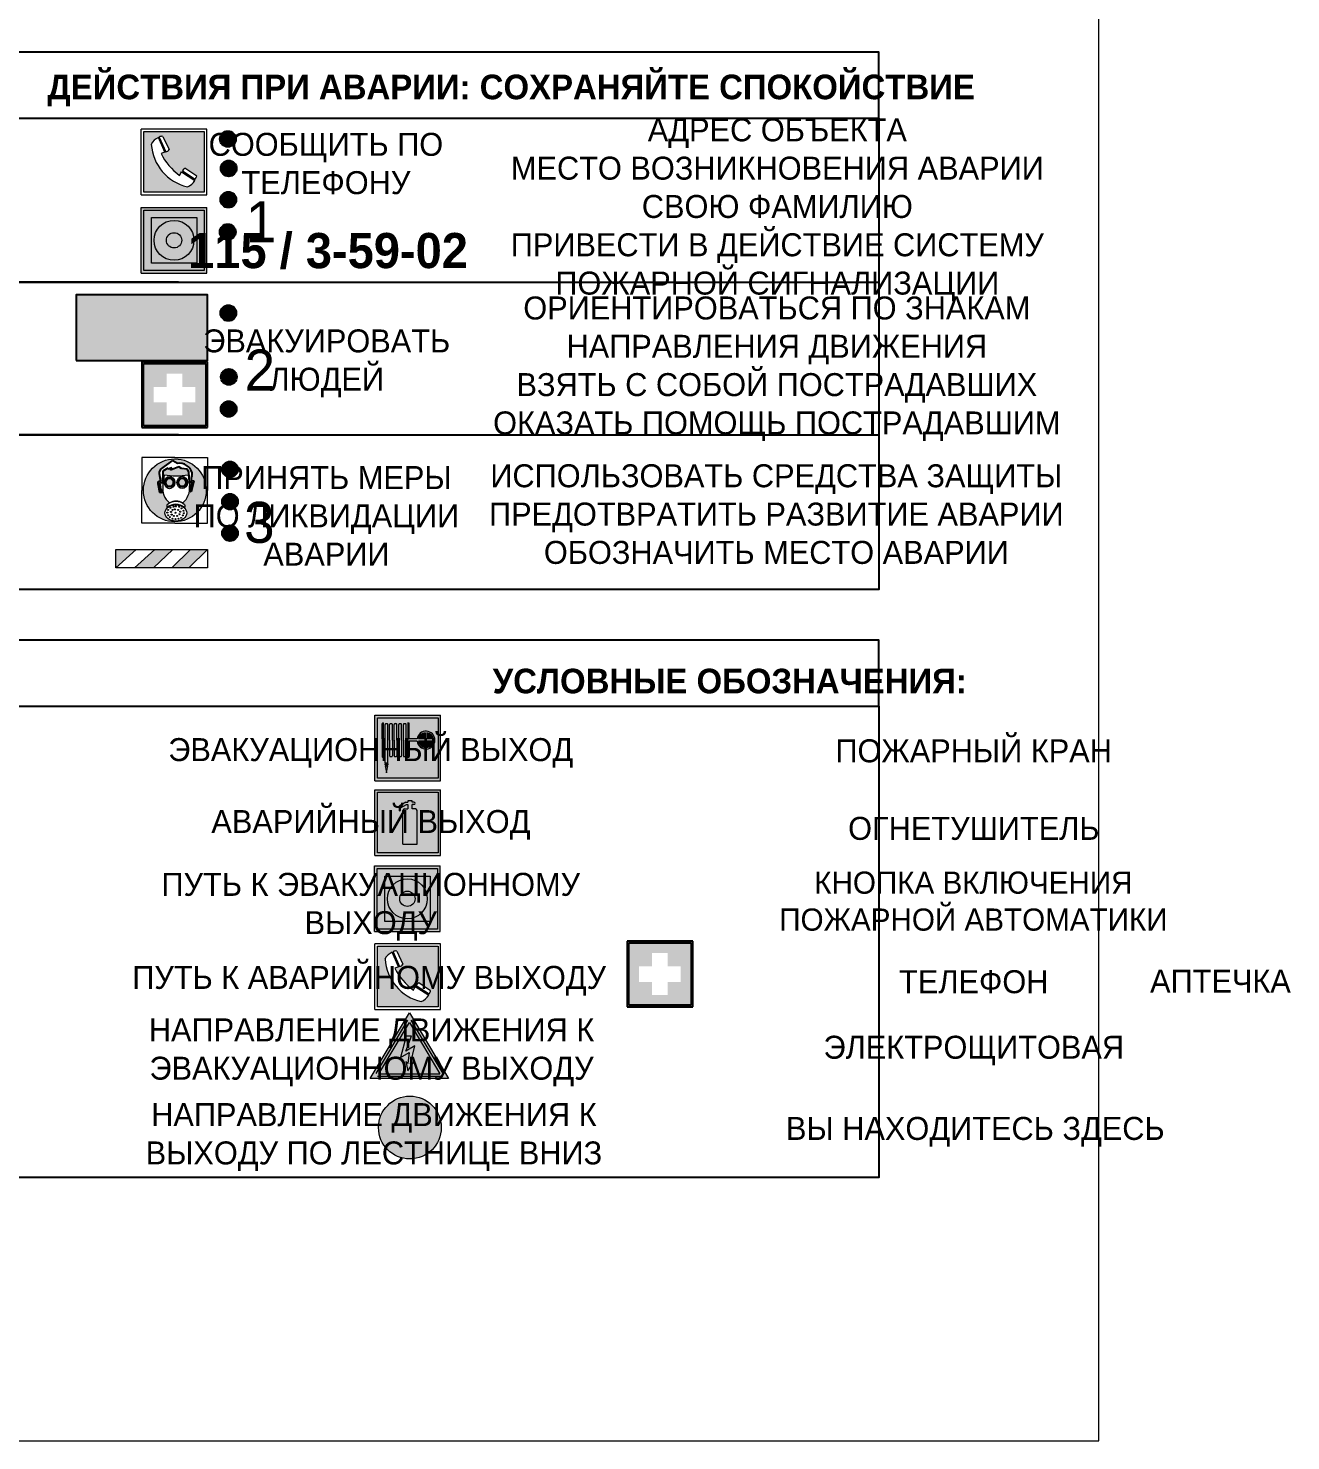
# Model space of a CAD drawing. Header units: millimetres. Extents: x 13114 to 67229, y 22859 to 38520.
# Drawn here: x 23032.9 to 23186.7, y 34764.7 to 34936.7 of the extents above; entities that cross this region are included whole.
import ezdxf

# ---------------------------------------------------------------- set-up
doc = ezdxf.new("R2010")
doc.units = ezdxf.units.MM
doc.styles.add('обычный', font='arial.ttf')

# ---------------------------------------------------------------- blocks, each defined once
blk = doc.blocks.new('A$C38D26F80')
h = blk.add_hatch(color=5)
h.dxf.hatch_style = 1
h.paths.add_polyline_path([(-8.77, -4.48, 1), (-0.19, -4.48, 1)])
h.paths.add_polyline_path([(-6.75, -3.58), (-6.75, -3.31), (-6.62, -3.22), (-6.5, -3.22), (-6.42, -3.3), (-6.39, -3.28), (-6.59, -2.23), (-6.59, -2.01), (-6.38, -1.58), (-4.76, -0.4), (-4.13, -0.79, -0.362848), (-2.1, -2.1, -0.201049), (-2.17, -2.48, 0.085434), (-2.26, -3.13), (-1.9, -3.16), (-2.25, -4.7), (-2.4, -4.59), (-2.43, -4.34), (-2.36, -4.34), (-2.14, -3.34), (-2.47, -3.42), (-2.58, -1.95), (-2.77, -1.58), (-3.58, -1.52), (-3.92, -1.26), (-5.05, -1.73), (-4.87, -1.39), (-5.41, -1.6), (-5.41, -1.46), (-6.13, -1.87), (-6.18, -3.5), (-6.56, -3.47), (-6.37, -4.59), (-6.16, -4.43), (-6.16, -4.66), (-6.36, -4.79), (-6.37, -4.8), (-6.51, -4.76)], flags=16)
h.paths.add_polyline_path([(-6.51, -4.76), (-6.36, -4.79), (-6.37, -4.8)], flags=0)
h.paths.add_polyline_path([(-5.92, -2.34, 0.089508), (-2.67, -2.35), (-2.48, -3.88, -0.268602), (-3.4, -6.18, 0.262449), (-5.2, -6.18, -0.268602), (-6.11, -3.88)], flags=16)
edge = h.paths.add_edge_path(flags=16)
edge.add_ellipse((-5.19, -3.41), major_axis=(0, 0.842), ratio=0.848992, start_angle=0, end_angle=360)
edge = h.paths.add_edge_path(flags=0)
edge.add_ellipse((-5.19, -3.39), major_axis=(0, 0.665), ratio=0.853798, start_angle=0, end_angle=360)
edge = h.paths.add_edge_path(flags=0)
edge.add_ellipse((-5.19, -3.4), major_axis=(0, 0.528), ratio=0.864094, start_angle=0, end_angle=360)
edge = h.paths.add_edge_path(flags=16)
edge.add_ellipse((-3.47, -3.4), major_axis=(0, 0.842), ratio=0.848992, start_angle=0, end_angle=360)
h.paths.add_polyline_path([(-3.13, -6.45), (-3.13, -6.84, 0.383174), (-5.57, -6.85), (-5.57, -6.49, -0.369952)], flags=16)
edge = h.paths.add_edge_path(flags=0)
edge.add_ellipse((-3.47, -3.39), major_axis=(0, 0.665), ratio=0.853798, start_angle=0, end_angle=360)
edge = h.paths.add_edge_path(flags=0)
edge.add_ellipse((-3.47, -3.4), major_axis=(0, 0.528), ratio=0.864094, start_angle=0, end_angle=360)
edge = h.paths.add_edge_path(flags=16)
edge.add_ellipse((-4.34, -7.57), major_axis=(-1.48, 0), ratio=0.744955, start_angle=0, end_angle=360)
h.paths.add_polyline_path([(-5.01, -6.85, -1), (-5.15, -6.85, -1)], flags=0)
h.paths.add_polyline_path([(-5.33, -7.14, -1), (-5.47, -7.14, -1)], flags=0)
h.paths.add_polyline_path([(-4.61, -6.71, -1), (-4.74, -6.71, -1)], flags=16)
h.paths.add_polyline_path([(-5.43, -7.51, -1), (-5.57, -7.51, -1)], flags=0)
h.paths.add_polyline_path([(-4.26, -6.67, -1), (-4.4, -6.67, -1)], flags=16)
h.paths.add_polyline_path([(-4.74, -7.14, -1), (-4.88, -7.14, -1)], flags=0)
h.paths.add_polyline_path([(-4.93, -7.43, -1), (-5.07, -7.43, -1)], flags=0)
h.paths.add_polyline_path([(-4.41, -7.07, -1), (-4.54, -7.07, -1)], flags=0)
h.paths.add_polyline_path([(-5.33, -7.87, -1), (-5.46, -7.87, -1)], flags=0)
h.paths.add_polyline_path([(-3.8, -6.71, -1), (-3.94, -6.71, -1)], flags=16)
h.paths.add_polyline_path([(-4.85, -7.78, -1), (-4.98, -7.78, -1)], flags=0)
h.paths.add_polyline_path([(-3.96, -7.14, -1), (-4.1, -7.14, -1)], flags=0)
h.paths.add_polyline_path([(-4.33, -7.53, -1), (-4.47, -7.53, -1)], flags=0)
h.paths.add_polyline_path([(-5.09, -8.12, -1), (-5.23, -8.12, -1)], flags=0)
h.paths.add_polyline_path([(-3.5, -6.94, -1), (-3.64, -6.94, -1)], flags=0)
h.paths.add_polyline_path([(-4.54, -7.97, -1), (-4.68, -7.97, -1)], flags=0)
h.paths.add_polyline_path([(-3.66, -7.39, -1), (-3.8, -7.39, -1)], flags=0)
h.paths.add_polyline_path([(-4.73, -8.35, -1), (-4.86, -8.35, -1)], flags=0)
h.paths.add_polyline_path([(-4.09, -7.96, -1), (-4.23, -7.96, -1)], flags=0)
h.paths.add_polyline_path([(-3.77, -7.74, -1), (-3.91, -7.74, -1)], flags=0)
h.paths.add_polyline_path([(-3.22, -7.27, -1), (-3.35, -7.27, -1)], flags=0)
h.paths.add_polyline_path([(-4.34, -8.4, -1), (-4.47, -8.4, -1)], flags=0)
h.paths.add_polyline_path([(-3.16, -7.61, -1), (-3.3, -7.61, -1)], flags=0)
h.paths.add_polyline_path([(-3.9, -8.35, -1), (-4.04, -8.35, -1)], flags=0)
h.paths.add_polyline_path([(-3.32, -7.91, -1), (-3.46, -7.91, -1)], flags=0)
h.paths.add_polyline_path([(-3.55, -8.23, -1), (-3.69, -8.23, -1)], flags=0)
at = {"color": 5, "lineweight": 5}
for p, q in [((-4.48, 0), (-8.96, 0)), ((-8.96, 0), (-8.96, -4.48)), ((-4.48, 0), (0, 0)), ((0, 0), (0, -4.48)), ((-6.59, -2.01), (-6.38, -1.58)), ((-6.38, -1.58), (-4.76, -0.4)), ((-6.13, -1.87), (-6.18, -3.5)), ((-5.41, -1.46), (-6.13, -1.87)), ((-4.87, -1.39), (-5.41, -1.6)), ((-5.41, -1.6), (-5.41, -1.46)), ((-3.92, -1.26), (-5.05, -1.73)), ((-5.05, -1.73), (-4.87, -1.39)), ((-4.76, -0.4), (-4.13, -0.79)), ((-3.58, -1.52), (-3.92, -1.26)), ((-2.77, -1.58), (-3.58, -1.52)), ((-2.58, -1.95), (-2.77, -1.58)), ((-6.75, -3.31), (-6.62, -3.22)), ((-6.75, -3.58), (-6.75, -3.31)), ((-6.51, -4.76), (-6.75, -3.58)), ((-6.62, -3.22), (-6.5, -3.22)), ((-6.59, -2.23), (-6.59, -2.01)), ((-6.39, -3.28), (-6.59, -2.23)), ((-6.18, -3.5), (-6.56, -3.47)), ((-6.56, -3.47), (-6.37, -4.59)), ((-6.5, -3.22), (-6.42, -3.3)), ((-6.42, -3.3), (-6.39, -3.28)), ((-5.92, -2.34), (-6.11, -3.88)), ((-2.67, -2.34), (-2.48, -3.88)), ((-2.47, -3.42), (-2.58, -1.95)), ((-2.14, -3.34), (-2.47, -3.42)), ((-2.36, -4.34), (-2.14, -3.34)), ((-1.9, -3.16), (-2.26, -3.13)), ((-2.25, -4.7), (-1.9, -3.16)), ((-8.96, -8.96), (-8.96, -4.48)), ((-6.37, -4.8), (-6.51, -4.76)), ((-6.37, -4.59), (-6.16, -4.43)), ((-6.16, -4.66), (-6.37, -4.8)), ((-6.16, -4.43), (-6.16, -4.66)), ((-2.43, -4.34), (-2.4, -4.59)), ((-2.43, -4.34), (-2.36, -4.34)), ((-2.4, -4.59), (-2.25, -4.7)), ((0, -8.96), (0, -4.48)), ((-5.57, -6.49), (-5.57, -6.85)), ((-3.13, -6.45), (-3.13, -6.84)), ((-4.48, -8.96), (-8.96, -8.96)), ((-4.48, -8.96), (0, -8.96))]:
    blk.add_line(p, q, dxfattribs=at)
at = {"color": 5}
for p, q in [((-6.59, -2.01), (-6.38, -1.58)), ((-6.38, -1.58), (-4.76, -0.4)), ((-6.13, -1.87), (-6.18, -3.5)), ((-5.41, -1.46), (-6.13, -1.87)), ((-4.87, -1.39), (-5.41, -1.6)), ((-5.41, -1.6), (-5.41, -1.46)), ((-3.92, -1.26), (-5.05, -1.73)), ((-5.05, -1.73), (-4.87, -1.39)), ((-4.76, -0.4), (-4.13, -0.79)), ((-3.58, -1.52), (-3.92, -1.26)), ((-2.77, -1.58), (-3.58, -1.52)), ((-2.58, -1.95), (-2.77, -1.58)), ((-6.75, -3.31), (-6.62, -3.22)), ((-6.75, -3.58), (-6.75, -3.31)), ((-6.51, -4.76), (-6.75, -3.58)), ((-6.62, -3.22), (-6.5, -3.22)), ((-6.59, -2.23), (-6.59, -2.01)), ((-6.39, -3.28), (-6.59, -2.23)), ((-6.18, -3.5), (-6.56, -3.47)), ((-6.56, -3.47), (-6.37, -4.59)), ((-6.5, -3.22), (-6.42, -3.3)), ((-6.42, -3.3), (-6.39, -3.28)), ((-2.47, -3.42), (-2.58, -1.95)), ((-2.14, -3.34), (-2.47, -3.42)), ((-2.36, -4.34), (-2.14, -3.34)), ((-2.26, -3.13), (-1.9, -3.16)), ((-1.9, -3.16), (-2.25, -4.7)), ((-6.37, -4.8), (-6.51, -4.76)), ((-6.36, -4.79), (-6.51, -4.76)), ((-6.37, -4.59), (-6.16, -4.43)), ((-6.16, -4.66), (-6.37, -4.8)), ((-6.16, -4.66), (-6.36, -4.79)), ((-6.16, -4.43), (-6.16, -4.66)), ((-2.4, -4.59), (-2.43, -4.34)), ((-2.43, -4.34), (-2.36, -4.34)), ((-2.25, -4.7), (-2.4, -4.59))]:
    blk.add_line(p, q, dxfattribs=at)
at = {"color": 5, "lineweight": 5}
for centre, radius in [((-4.48, -4.48), 4.29), ((-5.5, -7.51), 0.0678), ((-5.4, -7.14), 0.0678), ((-5.08, -6.85), 0.0678), ((-5, -7.43), 0.0678), ((-4.81, -7.14), 0.0678), ((-4.67, -6.71), 0.0678), ((-4.47, -7.07), 0.0678), ((-4.4, -7.53), 0.0678), ((-4.33, -6.67), 0.0678), ((-4.03, -7.14), 0.0678), ((-3.87, -6.71), 0.0678), ((-3.84, -7.74), 0.0678), ((-3.73, -7.39), 0.0678), ((-3.57, -6.94), 0.0678), ((-3.28, -7.27), 0.0678), ((-3.23, -7.61), 0.0678), ((-5.4, -7.87), 0.0678), ((-5.16, -8.12), 0.0678), ((-4.91, -7.78), 0.0678), ((-4.79, -8.35), 0.0678), ((-4.61, -7.97), 0.0678), ((-4.4, -8.4), 0.0678), ((-4.16, -7.96), 0.0678), ((-3.97, -8.35), 0.0678), ((-3.62, -8.23), 0.0678), ((-3.39, -7.91), 0.0678)]:
    blk.add_circle(centre, radius, dxfattribs=at)
at = {"color": 5}
for centre, radius, start, end in [((-3.89, -2.66), 1.88, 17.387, 97.1599), ((-0.35, -3.07), 1.91, 162.2553, 181.7878), ((-2.6, -2.2), 0.511, 326.3906, 11.8614)]:
    blk.add_arc(centre, radius, start, end, dxfattribs=at)
at = {"color": 5, "lineweight": 5}
for centre, radius, start, end in [((-4.28, 6.66), 9.15, 259.6987, 280.1569), ((-0.47, -3.05), 1.79, 161.5846, 182.4584), ((-2.6, -2.2), 0.513, 326.4781, 11.7739), ((-3.66, -4.24), 2.47, 171.573, 231.7124), ((-4.93, -4.24), 2.47, 308.2876, 8.427), ((-4.33, -7.88), 1.87, 50.358, 131.5662), ((-4.34, -8.2), 1.82, 48.4943, 132.3565), ((-4.3, -7.78), 1.83, 60.5889, 119.4111)]:
    blk.add_arc(centre, radius, start, end, dxfattribs=at)
for centre, major_axis, ratio in [((-5.19, -3.41), (0, 0.842), 0.848992), ((-5.19, -3.39), (0, 0.665), 0.853798), ((-5.19, -3.4), (0, 0.528), 0.864094), ((-3.47, -3.4), (0, 0.842), 0.848992), ((-3.47, -3.39), (0, 0.665), 0.853798), ((-3.47, -3.4), (0, 0.528), 0.864094), ((-4.34, -7.57), (-1.48, 0), 0.744955)]:
    blk.add_ellipse(centre, major_axis=major_axis, ratio=ratio, dxfattribs=at)
blk = doc.blocks.new('A$C47DD6509')
at = {"lineweight": 5}
for points in [[(-8.69, 0), (-11.19, 0), (-11.19, -2.22)], [(-4.22, 0), (-6.45, 0), (-8.91, -2.22), (-6.61, -2.22)], [(0, 0), (-2.09, 0), (-4.36, -2.22), (-2.29, -2.22)]]:
    blk.add_hatch(color=242, dxfattribs=at).paths.add_polyline_path(points)
at = {"color": 242, "lineweight": 5}
for p, q in [((-11.19, -2.22), (-8.69, 0)), ((-11.19, -2.22), (-11.19, 0)), ((-11.19, 0), (-8.69, 0)), ((-11.19, 0), (0, 0)), ((-8.91, -2.22), (-6.45, 0)), ((-6.61, -2.22), (-4.22, 0)), ((-4.36, -2.22), (-2.09, 0)), ((-2.29, -2.22), (0, 0)), ((0, 0), (0, -2.22)), ((0, -2.22), (-11.19, -2.22))]:
    blk.add_line(p, q, dxfattribs=at)
blk = doc.blocks.new('A$C32E8229D')
at = {"true_color": 0xffffff}
blk.add_hatch(color=7, dxfattribs=at).paths.add_polyline_path([(0, 0), (0, -8), (16, -8), (16, 0)])
h = blk.add_hatch(color=126)
h.paths.add_polyline_path([(0.2, -0.2), (15.8, -0.2), (15.8, -7.8), (0.2, -7.8)])
h.paths.add_polyline_path([(13.49, -2.05), (12.08, -2.05), (11.37, -2.63, 0.162397), (11.29, -2.84), (11.29, -3.63), (10.35, -3.63), (10.35, -4.05), (11.68, -4.05), (11.68, -3.48), (12.26, -4.28), (11.29, -5.1), (11.29, -6.78), (11.85, -6.78), (11.85, -5.44), (12.8, -4.64), (12.8, -5.94), (14.46, -5.94), (14.46, -5.39), (13.45, -5.39), (13.45, -3.97), (12.46, -2.59), (13.15, -2.59), (13.69, -3.34), (14.18, -3)], flags=16)
h.paths.add_polyline_path([(10.74, -1.82, 1), (11.8, -1.82, 1)], flags=16)
h.paths.add_polyline_path([(9.39, -3.59), (5.99, -3.59), (6.56, -3.03), (5.91, -3.03), (5.1, -3.83), (5.91, -4.64), (6.56, -4.64), (5.99, -4.09), (9.39, -4.09)], flags=16)
h.paths.add_polyline_path([(4.29, -1.08), (1.72, -1.08), (1.72, -6.6), (4.29, -6.6)], flags=16)
at = {"color": 126}
blk.add_lwpolyline([(16, -8), (0, -8), (0, 0), (16, 0)], close=True, dxfattribs=at)
blk = doc.blocks.new('A$C18900ED3')
h = blk.add_hatch(color=126)
h.paths.add_polyline_path([(-0.18, -0.18), (-7.02, -0.18), (-7.02, -7.02), (-0.18, -7.02)])
h.paths.add_polyline_path([(-5.89, -4.46), (-5.89, -2.77), (-4.46, -2.77), (-4.46, -1.31), (-2.77, -1.31), (-2.77, -2.77), (-1.33, -2.77), (-1.33, -4.46), (-2.77, -4.46), (-2.77, -5.89), (-4.46, -5.89), (-4.46, -4.46)], flags=16)
at = {"color": 126}
for p, q in [((-7.2, 0), (-7.2, -7.2)), ((0, 0), (-7.2, 0)), ((0, -7.2), (0, 0)), ((-7.02, -7.02), (-7.02, -0.18)), ((-7.02, -0.18), (-0.18, -0.18)), ((-0.18, -0.18), (-0.18, -7.02)), ((-7.2, -7.2), (0, -7.2)), ((-0.18, -7.02), (-7.02, -7.02))]:
    blk.add_line(p, q, dxfattribs=at)
blk = doc.blocks.new('A$C456E1F9C')
at = {"lineweight": 5}
h = blk.add_hatch(color=242, dxfattribs=at)
h.paths.add_polyline_path([(0.51, -1.47), (0.51, -13.26), (12.29, -13.26), (12.29, -1.47)])
h.paths.add_polyline_path([(5.42, -4.95, -0.254479), (4.78, -5.4), (3.52, -2.53, -0.209735), (4.23, -2.4)], flags=16)
h.paths.add_polyline_path([(8.53, -8.6), (10.87, -10.17), (10.54, -10.76), (8.03, -9.13, -0.192251)], flags=16)
h.paths.add_polyline_path([(4.61, -5.49, 0.005518), (3.87, -5.72, 0.128647), (7.49, -10.01, 0.00809), (7.83, -9.33), (10.47, -10.97, -0.16736), (8.99, -12.25, -0.327862), (1.95, -3.95, -0.166952), (3.36, -2.62)], flags=16)
at = {"color": 242, "lineweight": 5}
for p, q in [((0, -13.77), (0, -0.97)), ((12.8, -0.97), (0, -0.97)), ((4.61, -5.49), (3.36, -2.62)), ((3.52, -2.53), (4.78, -5.4)), ((4.23, -2.4), (5.42, -4.95)), ((12.8, -13.77), (12.8, -0.97)), ((7.83, -9.33), (10.47, -10.97)), ((8.03, -9.13), (10.54, -10.76)), ((10.81, -10.12), (8.53, -8.6)), ((10.54, -10.76), (10.8, -10.3)), ((10.8, -10.3), (10.81, -10.12)), ((0, -13.77), (12.8, -13.77))]:
    blk.add_line(p, q, dxfattribs=at)
blk.add_lwpolyline([(0.51, -1.47), (12.29, -1.47), (12.29, -13.26), (0.51, -13.26)], close=True, dxfattribs=at)
for centre, radius, start, end in [((4.59, -5.34), 2.99, 114.2845, 152.1974), ((4.02, -3.27), 0.891, 76.3284, 123.7092), ((11.12, -3.31), 9.19, 183.9915, 256.6009), ((14.98, -39.1), 35.17, 107.1487, 108.4135), ((4.68, -4.59), 0.824, 276.9621, 334.0723), ((13.86, -0.94), 11.08, 205.5536, 234.8762), ((-13.31, 0.8), 23.44, 332.5487, 334.4027), ((8.94, -9.5), 0.989, 114.4092, 157.9388), ((7.87, -9.46), 3, 291.9291, 329.9329)]:
    blk.add_arc(centre, radius, start, end, dxfattribs=at)
blk = doc.blocks.new('A$C54414219')
at = {"true_color": 0xffffff}
h = blk.add_hatch(color=7, dxfattribs=at)
h.paths.add_polyline_path([(2.39, -9.45), (2.39, -18.3), (11.23, -18.3), (11.23, -9.45)], flags=0)
h.paths.add_polyline_path([(10.71, -13.87, -1), (2.92, -13.87, -1)], flags=0)
h.paths.add_polyline_path([(8.3, -13.87, -1), (5.33, -13.87, -1)], flags=0)
h.paths.add_polyline_path([(0.41, -7.47), (0.41, -20.27), (13.21, -20.27), (13.21, -7.47)])
h.paths.add_polyline_path([(0.92, -19.77), (12.71, -19.77), (12.71, -7.98), (0.92, -7.98)], flags=16)
h.paths.add_polyline_path([(11.23, -9.45), (11.23, -18.3), (2.39, -18.3), (2.39, -9.45)], flags=0)
at = {"lineweight": 5}
h = blk.add_hatch(color=242, dxfattribs=at)
h.paths.add_polyline_path([(12.71, -7.98), (0.92, -7.98), (0.92, -19.77), (12.71, -19.77)])
h.paths.add_polyline_path([(11.23, -18.3), (2.39, -18.3), (2.39, -9.45), (11.23, -9.45)], flags=16)
h.paths.add_polyline_path([(10.71, -13.87, -1), (2.92, -13.87, -1)], flags=0)
h.paths.add_polyline_path([(8.3, -13.87, -1), (5.33, -13.87, -1)], flags=0)
at = {"true_color": 0xffffff}
h = blk.add_hatch(color=7, dxfattribs=at)
h.paths.add_polyline_path([(2.39, -9.45), (2.39, -18.3), (11.23, -18.3), (11.23, -9.45)])
h.paths.add_polyline_path([(10.71, -13.87, -1), (2.92, -13.87, -1)], flags=16)
h.paths.add_polyline_path([(8.3, -13.87, -1), (5.33, -13.87, -1)], flags=0)
at = {"lineweight": 5}
h = blk.add_hatch(color=242, dxfattribs=at)
h.paths.add_polyline_path([(2.92, -13.87, 1), (10.71, -13.87, 1)])
h.paths.add_polyline_path([(8.3, -13.87, -1), (5.33, -13.87, -1)], flags=16)
at = {"color": 242, "lineweight": 5}
for p, q in [((0.41, -20.27), (0.41, -7.47)), ((0.41, -7.47), (13.21, -7.47)), ((0.41, -7.47), (13.21, -7.47)), ((13.21, -20.27), (13.21, -7.47)), ((0.41, -20.27), (13.21, -20.27))]:
    blk.add_line(p, q, dxfattribs=at)
for points in [[(0.92, -7.98), (12.71, -7.98), (12.71, -19.77), (0.92, -19.77)], [(2.39, -9.45), (11.23, -9.45), (11.23, -18.3), (2.39, -18.3)]]:
    blk.add_lwpolyline(points, close=True, dxfattribs=at)
for radius in [3.89, 1.49]:
    blk.add_circle((6.81, -13.87), radius, dxfattribs=at)
blk = doc.blocks.new('A$C3E6D3DDE')
at = {"lineweight": 5}
h = blk.add_hatch(color=40, dxfattribs=at)
h.paths.add_polyline_path([(24.1, 1.45), (16.46, -11.35), (31.74, -11.35)])
h.paths.add_polyline_path([(24.09, -0.46), (30.03, -10.41), (18.14, -10.41)], flags=16)
h.paths.add_polyline_path([(24.54, -3.08), (23.41, -6.02), (25.13, -5.01), (24.33, -8.5), (24.82, -8.27), (23.79, -9.86), (23.4, -8.04), (23.8, -8.43), (24.04, -6.29), (22.39, -7.25), (23.44, -3.08)], flags=0)
h = blk.add_hatch(color=256, dxfattribs=at)
h.paths.add_polyline_path([(24.37, 0.03, 0.567511), (23.82, 0.03), (17.59, -10.4, 0.582454), (17.86, -10.88), (30.32, -10.88, 0.582149), (30.6, -10.4)])
h.paths.add_polyline_path([(24.09, -0.46), (18.14, -10.41), (30.03, -10.41)], flags=16)
h.paths.add_polyline_path([(24.54, -3.08), (23.41, -6.02), (25.13, -5.01), (24.33, -8.5), (24.82, -8.27), (23.79, -9.86), (23.4, -8.04), (23.8, -8.43), (24.04, -6.29), (22.39, -7.25), (23.44, -3.08)], flags=0)
h = blk.add_hatch(color=40, dxfattribs=at)
h.paths.add_polyline_path([(24.09, -0.46), (18.14, -10.41), (30.03, -10.41)])
h.paths.add_polyline_path([(24.82, -8.27), (23.79, -9.86), (23.4, -8.04), (23.8, -8.43), (24.04, -6.29), (22.39, -7.25), (23.44, -3.08), (24.54, -3.08), (23.41, -6.02), (25.13, -5.01), (24.33, -8.5)], flags=16)
at = {"color": 40, "lineweight": 5}
for p, q in [((16.46, -11.35), (24.1, 1.45)), ((24.1, 1.45), (31.74, -11.35))]:
    blk.add_line(p, q, dxfattribs=at)
at = {"lineweight": 5}
for p, q in [((17.59, -10.4), (23.82, 0.03)), ((24.37, 0.03), (30.6, -10.4)), ((18.14, -10.41), (24.09, -0.46)), ((24.09, -0.46), (30.03, -10.41)), ((23.44, -3.08), (22.39, -7.25)), ((23.41, -6.02), (24.54, -3.08)), ((25.13, -5.01), (23.41, -6.02)), ((24.54, -3.08), (23.44, -3.08)), ((24.33, -8.5), (25.13, -5.01)), ((22.39, -7.25), (24.04, -6.29)), ((23.8, -8.43), (23.4, -8.04)), ((23.4, -8.04), (23.79, -9.86)), ((24.04, -6.29), (23.8, -8.43)), ((17.86, -10.88), (30.32, -10.88)), ((18.14, -10.41), (30.03, -10.41)), ((23.79, -9.86), (24.82, -8.27)), ((24.82, -8.27), (24.33, -8.5))]:
    blk.add_line(p, q, dxfattribs=at)
at = {"color": 50, "lineweight": 5}
blk.add_line((31.74, -11.35), (16.46, -11.35), dxfattribs=at)
blk = doc.blocks.new('A$C37112FD5')
at = {"true_color": 0xf5f5ff}
h = blk.add_hatch(color=7, dxfattribs=at)
h.dxf.hatch_style = 1
h.paths.add_polyline_path([(12.8, -7.4), (0, -7.4), (0, -20.2), (12.8, -20.2)])
h.paths.add_polyline_path([(12.29, -7.91), (12.29, -19.69), (0.51, -19.69), (0.51, -7.91)], flags=16)
h.paths.add_polyline_path([(4.98, -9.04, -0.42597), (5.17, -9.22), (5.17, -12.25), (5.17, -15.29, -0.432244), (4.98, -15.47), (4.83, -15.47, -0.42597), (4.64, -15.29), (4.64, -12.25), (4.64, -9.22, -0.432244), (4.83, -9.04)], flags=0)
h.paths.add_polyline_path([(4.28, -9.22), (4.28, -12.25), (4.28, -15.29, -0.432244), (4.09, -15.47), (3.94, -15.47, -0.42597), (3.75, -15.29), (3.75, -12.25), (3.75, -9.22, -0.432244), (3.94, -9.04), (4.09, -9.04, -0.42597)], flags=0)
h.paths.add_polyline_path([(5.72, -9.04), (5.87, -9.04, -0.42597), (6.06, -9.22), (6.06, -12.25), (6.06, -15.29, -0.432244), (5.87, -15.47), (5.72, -15.47, -0.42597), (5.53, -15.29), (5.53, -12.25), (5.53, -9.22, -0.432244)], flags=0)
h.paths.add_polyline_path([(6.42, -8.9), (6.5, -8.9, -0.42597), (6.69, -9.08), (6.69, -12.03), (8.21, -12.03, -15.824349), (8.21, -12.47), (6.69, -12.47), (6.69, -15.42, -0.432244), (6.5, -15.6), (6.42, -15.6)], flags=0)
h.paths.add_polyline_path([(3.39, -9.22), (3.39, -12.25), (3.39, -15.29, -0.432244), (3.2, -15.47), (3.05, -15.47, -0.42597), (2.85, -15.29), (2.85, -12.25), (2.85, -9.22, -0.432244), (3.05, -9.04), (3.2, -9.04, -0.42597)], flags=0)
h.paths.add_polyline_path([(2.5, -9.22), (2.5, -16.71), (1.96, -16.71), (1.96, -9.22, -0.432244), (2.15, -9.04), (2.31, -9.04, -0.42597)], flags=0)
h.paths.add_polyline_path([(1.61, -8.9), (1.61, -15.6), (1.57, -15.6, -0.42597), (1.37, -15.42), (1.37, -12.03), (1.37, -9.09, -0.432244), (1.57, -8.9)], flags=0)
h.paths.add_polyline_path([(9.76, -10.81), (9.76, -12.03), (8.49, -12.03, -0.336371)], flags=0)
h.paths.add_polyline_path([(8.49, -12.47), (9.76, -12.47), (9.76, -13.7, -0.336371)], flags=0)
h.paths.add_polyline_path([(10.11, -10.81, -0.336371), (11.38, -12.03), (10.11, -12.03)], flags=0)
h.paths.add_polyline_path([(10.11, -12.47), (11.38, -12.47, -0.336371), (10.11, -13.7)], flags=0)
h.paths.add_polyline_path([(2.5, -16.84), (2.5, -17.05), (1.97, -17.05), (1.97, -16.84)], flags=0)
h.paths.add_polyline_path([(2.5, -17.24, -0.033778), (2.24, -18.6, -0.033778), (1.97, -17.24)], flags=0)
h = blk.add_hatch(color=242)
h.dxf.hatch_style = 1
h.paths.add_polyline_path([(12.29, -7.91), (0.51, -7.91), (0.51, -19.69), (12.29, -19.69)])
h.paths.add_polyline_path([(6.42, -15.6), (6.42, -8.9), (6.5, -8.9, -0.42597), (6.69, -9.08), (6.69, -12.03), (8.21, -12.03, -15.824349), (8.21, -12.47), (6.69, -12.47), (6.69, -15.42, -0.432244), (6.5, -15.6)], flags=16)
h.paths.add_polyline_path([(5.87, -15.47), (5.72, -15.47, -0.42597), (5.53, -15.29), (5.53, -12.25), (5.53, -9.22, -0.432244), (5.72, -9.04), (5.87, -9.04, -0.42597), (6.06, -9.22), (6.06, -12.25), (6.06, -15.29, -0.432244)], flags=16)
h.paths.add_polyline_path([(4.98, -15.47), (4.83, -15.47, -0.42597), (4.64, -15.29), (4.64, -12.25), (4.64, -9.22, -0.432244), (4.83, -9.04), (4.98, -9.04, -0.42597), (5.17, -9.22), (5.17, -12.25), (5.17, -15.29, -0.432244)], flags=16)
h.paths.add_polyline_path([(4.09, -15.47), (3.94, -15.47, -0.42597), (3.75, -15.29), (3.75, -12.25), (3.75, -9.22, -0.432244), (3.94, -9.04), (4.09, -9.04, -0.42597), (4.28, -9.22), (4.28, -12.25), (4.28, -15.29, -0.432244)], flags=16)
h.paths.add_polyline_path([(3.2, -15.47), (3.05, -15.47, -0.42597), (2.85, -15.29), (2.85, -12.25), (2.85, -9.22, -0.432244), (3.05, -9.04), (3.2, -9.04, -0.42597), (3.39, -9.22), (3.39, -12.25), (3.39, -15.29, -0.432244)], flags=16)
h.paths.add_polyline_path([(2.5, -17.05), (1.97, -17.05), (1.97, -16.84), (2.5, -16.84)], flags=16)
h.paths.add_polyline_path([(2.5, -17.24, -0.033778), (2.24, -18.6, -0.033778), (1.97, -17.24)], flags=16)
h.paths.add_polyline_path([(2.5, -16.71), (1.96, -16.71), (1.96, -9.22, -0.432244), (2.15, -9.04), (2.31, -9.04, -0.42597), (2.5, -9.22)], flags=16)
h.paths.add_polyline_path([(1.61, -15.6), (1.57, -15.6, -0.42597), (1.37, -15.42), (1.37, -12.03), (1.37, -9.09, -0.432244), (1.57, -8.9), (1.61, -8.9)], flags=16)
h.paths.add_polyline_path([(8.49, -12.47), (9.76, -12.47), (9.76, -13.7, -0.336371)], flags=0)
h.paths.add_polyline_path([(10.11, -13.7), (10.11, -12.47), (11.38, -12.47, -0.336371)], flags=0)
h.paths.add_polyline_path([(8.49, -12.03, -0.336371), (9.76, -10.81), (9.76, -12.03)], flags=0)
h.paths.add_polyline_path([(10.11, -12.03), (10.11, -10.81, -0.336371), (11.38, -12.03)], flags=0)
h = blk.add_hatch(color=7, dxfattribs=at)
h.dxf.hatch_style = 1
h.paths.add_polyline_path([(1.61, -8.9), (1.57, -8.9, 0.432244), (1.37, -9.09), (1.37, -12.03), (1.37, -15.42, 0.42597), (1.57, -15.6), (1.61, -15.6)])
h.paths.add_polyline_path([(2.5, -9.22, 0.42597), (2.31, -9.04), (2.15, -9.04, 0.432244), (1.96, -9.22), (1.96, -16.71), (2.5, -16.71)])
h.paths.add_polyline_path([(2.5, -16.84), (1.97, -16.84), (1.97, -17.05), (2.5, -17.05)])
h.paths.add_polyline_path([(2.5, -17.24), (1.97, -17.24, 0.033778), (2.24, -18.6, 0.033778)])
h.paths.add_polyline_path([(3.39, -12.25), (3.39, -9.22, 0.42597), (3.2, -9.04), (3.05, -9.04, 0.432244), (2.85, -9.22), (2.85, -12.25), (2.85, -15.29, 0.42597), (3.05, -15.47), (3.2, -15.47, 0.432244), (3.39, -15.29)])
h.paths.add_polyline_path([(4.28, -12.25), (4.28, -9.22, 0.42597), (4.09, -9.04), (3.94, -9.04, 0.432244), (3.75, -9.22), (3.75, -12.25), (3.75, -15.29, 0.42597), (3.94, -15.47), (4.09, -15.47, 0.432244), (4.28, -15.29)])
h.paths.add_polyline_path([(5.17, -12.25), (5.17, -9.22, 0.42597), (4.98, -9.04), (4.83, -9.04, 0.432244), (4.64, -9.22), (4.64, -12.25), (4.64, -15.29, 0.42597), (4.83, -15.47), (4.98, -15.47, 0.432244), (5.17, -15.29)])
h.paths.add_polyline_path([(6.06, -12.25), (6.06, -9.22, 0.42597), (5.87, -9.04), (5.72, -9.04, 0.432244), (5.53, -9.22), (5.53, -12.25), (5.53, -15.29, 0.42597), (5.72, -15.47), (5.87, -15.47, 0.432244), (6.06, -15.29)])
h.paths.add_polyline_path([(6.69, -12.47), (8.21, -12.47, 15.824349), (8.21, -12.03), (6.69, -12.03), (6.69, -9.08, 0.42597), (6.5, -8.9), (6.42, -8.9), (6.42, -15.6), (6.5, -15.6, 0.432244), (6.69, -15.42)])
h.paths.add_polyline_path([(8.49, -12.47), (9.76, -12.47), (9.76, -13.7, -0.336371)], flags=16)
h.paths.add_polyline_path([(8.49, -12.03, -0.336371), (9.76, -10.81), (9.76, -12.03)], flags=16)
h.paths.add_polyline_path([(10.11, -12.47), (11.38, -12.47, -0.336371), (10.11, -13.7)], flags=16)
h.paths.add_polyline_path([(10.11, -12.03), (10.11, -10.81, -0.336371), (11.38, -12.03)], flags=16)
h = blk.add_hatch(color=242)
h.dxf.hatch_style = 1
h.paths.add_polyline_path([(9.76, -10.81, 0.336371), (8.49, -12.03), (9.76, -12.03)])
h.paths.add_polyline_path([(10.11, -10.81), (10.11, -12.03), (11.38, -12.03, 0.336371)])
h.paths.add_polyline_path([(11.38, -12.47), (10.11, -12.47), (10.11, -13.7, 0.336371)])
h.paths.add_polyline_path([(9.76, -12.47), (8.49, -12.47, 0.336371), (9.76, -13.7)])
at = {"color": 242, "lineweight": 5}
for p, q in [((0, -20.2), (0, -7.4)), ((0, -7.4), (12.8, -7.4)), ((12.8, -20.2), (12.8, -7.4)), ((1.37, -12.03), (1.37, -9.08)), ((1.57, -8.9), (1.61, -8.9)), ((1.61, -8.9), (1.61, -15.6)), ((1.96, -16.71), (1.96, -9.22)), ((2.15, -9.04), (2.31, -9.04)), ((2.5, -16.71), (2.5, -9.22)), ((2.85, -12.25), (2.85, -9.22)), ((3.05, -9.04), (3.2, -9.04)), ((3.39, -12.25), (3.39, -9.22)), ((3.75, -12.25), (3.75, -9.22)), ((3.94, -9.04), (4.09, -9.04)), ((4.28, -12.25), (4.28, -9.22)), ((4.64, -12.25), (4.64, -9.22)), ((4.83, -9.04), (4.98, -9.04)), ((5.17, -12.25), (5.17, -9.22)), ((5.53, -12.25), (5.53, -9.22)), ((5.72, -9.04), (5.87, -9.04)), ((6.06, -12.25), (6.06, -9.22)), ((6.42, -8.9), (6.42, -15.6)), ((6.5, -8.9), (6.42, -8.9)), ((6.69, -12.03), (6.69, -9.08)), ((9.76, -10.81), (9.76, -12.03)), ((10.11, -10.81), (10.11, -12.03)), ((1.37, -12.03), (1.37, -15.42)), ((2.85, -12.25), (2.85, -15.29)), ((3.39, -12.25), (3.39, -15.29)), ((3.75, -12.25), (3.75, -15.29)), ((4.28, -12.25), (4.28, -15.29)), ((4.64, -12.25), (4.64, -15.29)), ((5.17, -12.25), (5.17, -15.29)), ((5.53, -12.25), (5.53, -15.29)), ((6.06, -12.25), (6.06, -15.29)), ((8.21, -12.03), (6.69, -12.03)), ((8.21, -12.47), (6.69, -12.47)), ((6.69, -12.47), (6.69, -15.42)), ((9.76, -12.03), (8.49, -12.03)), ((9.76, -12.47), (8.49, -12.47)), ((9.76, -12.47), (9.76, -13.7)), ((11.38, -12.03), (10.11, -12.03)), ((11.38, -12.47), (10.11, -12.47)), ((10.11, -12.47), (10.11, -13.7)), ((1.57, -15.6), (1.61, -15.6)), ((3.05, -15.47), (3.2, -15.47)), ((3.94, -15.47), (4.09, -15.47)), ((4.83, -15.47), (4.98, -15.47)), ((5.72, -15.47), (5.87, -15.47)), ((6.42, -15.6), (6.5, -15.6)), ((1.96, -16.71), (2.5, -16.71)), ((1.97, -16.84), (2.5, -16.84)), ((1.97, -17.05), (1.97, -16.84)), ((2.5, -17.05), (1.97, -17.05)), ((1.97, -17.24), (2.5, -17.24)), ((2.5, -16.84), (2.5, -17.05)), ((0, -20.2), (12.8, -20.2))]:
    blk.add_line(p, q, dxfattribs=at)
blk.add_lwpolyline([(0.51, -7.91), (12.29, -7.91), (12.29, -19.69), (0.51, -19.69)], close=True, dxfattribs=at)
for centre, radius, start, end in [((1.56, -9.09), 0.182, 87.1027, 180.6071), ((2.15, -9.22), 0.182, 87.1027, 180.6071), ((2.32, -9.22), 0.182, 359.3929, 92.8973), ((3.04, -9.22), 0.182, 87.1027, 180.6071), ((3.21, -9.22), 0.182, 359.3929, 92.8973), ((3.93, -9.22), 0.182, 87.1027, 180.6071), ((4.1, -9.22), 0.182, 359.3929, 92.8973), ((4.82, -9.22), 0.182, 87.1027, 180.6071), ((4.99, -9.22), 0.182, 359.3929, 92.8973), ((5.71, -9.22), 0.182, 87.1027, 180.6071), ((5.88, -9.22), 0.182, 359.3929, 92.8973), ((6.51, -9.09), 0.182, 359.3929, 92.8973), ((9.93, -12.25), 1.74, 187.2319, 172.7681), ((9.93, -12.25), 1.46, 96.9927, 171.3585), ((9.93, -12.25), 1.46, 8.6415, 83.0073), ((9.93, -12.25), 1.46, 188.6415, 263.0073), ((9.93, -12.25), 1.46, 276.9927, 351.3585), ((1.56, -15.42), 0.182, 179.3929, 272.8973), ((3.04, -15.29), 0.182, 179.3929, 272.8973), ((3.21, -15.29), 0.182, 267.1027, 0.6071), ((3.93, -15.29), 0.182, 179.3929, 272.8973), ((4.1, -15.29), 0.182, 267.1027, 0.6071), ((4.82, -15.29), 0.182, 179.3929, 272.8973), ((4.99, -15.29), 0.182, 267.1027, 0.6071), ((5.71, -15.29), 0.182, 179.3929, 272.8973), ((5.88, -15.29), 0.182, 267.1027, 0.6071), ((6.51, -15.42), 0.182, 267.1027, 0.6071), ((12.17, -15.98), 10.27, 187.041, 194.7793), ((-7.7, -15.98), 10.27, 345.2207, 352.959)]:
    blk.add_arc(centre, radius, start, end, dxfattribs=at)
blk = doc.blocks.new('A$C3AD82952')
at = {"true_color": 0xf5f5ff}
h = blk.add_hatch(color=7, dxfattribs=at)
h.dxf.hatch_style = 1
h.paths.add_polyline_path([(8.21, 8.73, 0.414214), (7.89, 9.05), (7.22, 9.05), (7.22, 9.92), (7.59, 9.92, 1), (7.57, 10.36), (7.22, 10.36), (7.22, 10.6), (6.43, 10.6), (6.43, 10.36), (6.01, 10.36), (4.74, 9.59), (4.74, 8.69), (4.98, 8.73), (4.98, 9.26), (6.12, 9.91), (6.43, 9.91), (6.43, 9.05), (5.76, 9.05, 0.414214), (5.44, 8.73), (5.44, 2.2), (8.21, 2.2)], flags=0)
h.paths.add_polyline_path([(12.8, 12.8), (0, 12.8), (0, 0), (12.8, 0)])
h.paths.add_polyline_path([(0.51, 12.29), (12.29, 12.29), (12.29, 0.51), (0.51, 0.51)], flags=16)
h.paths.add_polyline_path([(4.74, 9.59), (6.01, 10.36), (6.43, 10.36), (6.43, 10.6), (7.22, 10.6), (7.22, 10.36), (7.59, 10.36, -0.94586), (7.59, 9.92), (7.22, 9.92), (7.22, 9.05), (7.89, 9.05, -0.414214), (8.21, 8.73), (8.21, 2.2), (5.44, 2.2), (5.44, 8.73, -0.414214), (5.76, 9.05), (6.43, 9.05), (6.43, 9.91), (6.12, 9.91), (4.98, 9.26), (4.98, 8.73), (4.74, 8.69)], flags=0)
h = blk.add_hatch(color=242)
h.dxf.hatch_style = 1
h.paths.add_polyline_path([(12.29, 12.29), (0.51, 12.29), (0.51, 0.51), (12.29, 0.51)])
h.paths.add_polyline_path([(4.74, 8.69), (4.74, 9.59), (6.01, 10.36), (6.43, 10.36), (6.43, 10.6), (7.22, 10.6), (7.22, 10.36), (7.59, 10.36, -0.94586), (7.59, 9.92), (7.22, 9.92), (7.22, 9.05), (7.89, 9.05, -0.414214), (8.21, 8.73), (8.21, 2.2), (5.44, 2.2), (5.44, 8.73, -0.414214), (5.76, 9.05), (6.43, 9.05), (6.43, 9.91), (6.12, 9.91), (4.98, 9.26), (4.98, 8.73)], flags=16)
h = blk.add_hatch(color=7, dxfattribs=at)
h.dxf.hatch_style = 1
h.paths.add_polyline_path([(8.21, 8.73, 0.414214), (7.89, 9.05), (7.22, 9.05), (7.22, 9.92), (7.59, 9.92, 1), (7.57, 10.36), (7.22, 10.36), (7.22, 10.6), (6.43, 10.6), (6.43, 10.36), (6.01, 10.36), (4.74, 9.59), (4.74, 8.69), (4.98, 8.73), (4.98, 9.26), (6.12, 9.91), (6.43, 9.91), (6.43, 9.05), (5.76, 9.05, 0.414214), (5.44, 8.73), (5.44, 2.2), (8.21, 2.2)])
at = {"color": 242, "lineweight": 5}
for p, q in [((0, 0), (0, 12.8)), ((0, 12.8), (12.8, 12.8)), ((12.8, 0), (12.8, 12.8)), ((6.01, 10.36), (4.74, 9.59)), ((4.74, 9.59), (4.74, 8.69)), ((4.74, 8.69), (4.98, 8.73)), ((4.98, 9.26), (6.12, 9.91)), ((4.98, 8.73), (4.98, 9.26)), ((5.44, 2.2), (5.44, 8.73)), ((5.76, 9.05), (6.43, 9.05)), ((6.01, 10.36), (6.43, 10.36)), ((6.12, 9.91), (6.43, 9.91)), ((7.22, 10.6), (6.43, 10.6)), ((6.43, 10.6), (6.43, 10.36)), ((6.43, 9.91), (6.43, 9.05)), ((7.22, 10.36), (7.22, 10.6)), ((7.59, 10.36), (7.22, 10.36)), ((7.22, 9.05), (7.22, 9.92)), ((7.59, 9.92), (7.22, 9.92)), ((7.89, 9.05), (7.22, 9.05)), ((8.21, 2.2), (8.21, 8.73)), ((0, 0), (12.8, 0)), ((5.44, 2.2), (8.21, 2.2))]:
    blk.add_line(p, q, dxfattribs=at)
blk.add_lwpolyline([(0.51, 12.29), (12.29, 12.29), (12.29, 0.51), (0.51, 0.51)], close=True, dxfattribs=at)
for centre, radius, start, end in [((5.76, 8.73), 0.32, 90, 180), ((7.58, 10.14), 0.223, 273.1875, 86.8125), ((7.89, 8.73), 0.32, 0, 90)]:
    blk.add_arc(centre, radius, start, end, dxfattribs=at)
blk = doc.blocks.new('A$C7B8C2D5B')
at = {"lineweight": 0}
h = blk.add_hatch(color=5, dxfattribs=at)
h.dxf.hatch_style = 1
h.paths.add_polyline_path([(1.397, -3.024, 1), (-2.112, -3.024, 1)])
at = {"color": 5, "lineweight": 0}
blk.add_circle((-0.358, -3.024), 1.755, dxfattribs=at)

msp = doc.modelspace()

# ---------------------------------------------------------------- hatches: boundary and pattern name
at = {"lineweight": 0}
h = msp.add_hatch(color=256, dxfattribs=at)
h.dxf.hatch_style = 1
h.paths.add_polyline_path([(23056.27, 34923.26, 1), (23058.2, 34923.26, 1)])
h = msp.add_hatch(color=256, dxfattribs=at)
h.dxf.hatch_style = 1
h.paths.add_polyline_path([(23056.38, 34919.67, 1), (23058.31, 34919.67, 1)])
h = msp.add_hatch(color=256, dxfattribs=at)
h.dxf.hatch_style = 1
h.paths.add_polyline_path([(23056.34, 34915.86, 1), (23058.27, 34915.86, 1)])
h = msp.add_hatch(color=256, dxfattribs=at)
h.dxf.hatch_style = 1
h.paths.add_polyline_path([(23056.25, 34911.93, 1), (23058.19, 34911.93, 1)])
h = msp.add_hatch(color=256, dxfattribs=at)
h.dxf.hatch_style = 1
h.paths.add_polyline_path([(23056.34, 34902.05, 1), (23058.27, 34902.05, 1)])
h = msp.add_hatch(color=256, dxfattribs=at)
h.dxf.hatch_style = 1
h.paths.add_polyline_path([(23056.38, 34894.27, 1), (23058.31, 34894.27, 1)])
h = msp.add_hatch(color=256, dxfattribs=at)
h.dxf.hatch_style = 1
h.paths.add_polyline_path([(23056.37, 34890.36, 1), (23058.3, 34890.36, 1)])
h = msp.add_hatch(color=256, dxfattribs=at)
h.dxf.hatch_style = 1
h.paths.add_polyline_path([(23056.53, 34883.01, 1), (23058.46, 34883.01, 1)])
h = msp.add_hatch(color=256, dxfattribs=at)
h.dxf.hatch_style = 1
h.paths.add_polyline_path([(23056.52, 34879.07, 1), (23058.46, 34879.07, 1)])
h = msp.add_hatch(color=256, dxfattribs=at)
h.dxf.hatch_style = 1
h.paths.add_polyline_path([(23056.53, 34875.23, 1), (23058.46, 34875.23, 1)])

# ---------------------------------------------------------------- linework, layer by layer
at = {"color": 5, "lineweight": 0}
msp.add_lwpolyline([(22563.37, 34764.67), (23163.37, 34764.67), (23163.37, 35159.67), (22563.37, 35159.67)], close=True, dxfattribs=at)
for points in [[(22992.79, 34925.79), (23136.56, 34925.79), (23136.56, 34933.84), (22992.79, 34933.84)], [(22992.79, 34925.79), (23136.56, 34925.79), (23136.56, 34868.39), (22992.79, 34868.39)], [(22992.79, 34854.15), (23136.56, 34854.15), (23136.56, 34862.2), (22992.79, 34862.2)], [(22992.79, 34854.15), (23136.56, 34854.15), (23136.56, 34796.75), (22992.79, 34796.75)]]:
    msp.add_lwpolyline(points, close=True)
for points in [[(23051.21, 34905.8), (22992.79, 34905.8), (23136.56, 34905.8)], [(23051.21, 34887.22), (22992.79, 34887.22), (23136.56, 34887.22)]]:
    msp.add_lwpolyline(points)
for centre in [(23057.24, 34923.26), (23057.34, 34919.67), (23057.3, 34915.86), (23057.22, 34911.93), (23057.3, 34902.05), (23057.35, 34894.27), (23057.34, 34890.36), (23057.5, 34883.01), (23057.49, 34879.07), (23057.49, 34875.23)]:
    msp.add_circle(centre, 0.966)

# ---------------------------------------------------------------- block references
for name, p, xscale, yscale, zscale in [('A$C456E1F9C', (23046.68, 34925.07), 0.625, 0.625, 0.625), ('A$C54414219', (23046.42, 34919.58), 0.625, 0.625, 0.625), ('A$C18900ED3', (23054.75, 34896.12), 1.111111111007631, 1.111111111007631, 1.111111111007631), ('A$C38D26F80', (23054.77, 34884.45), 0.8928571427240968, 0.8928571427240968, 0.8928571427240968), ('A$C37112FD5', (23075.16, 34857.68), 0.6249984004534781, 0.6249984004534781, 0.6249984004534781), ('A$C3AD82952', (23075.16, 34835.98), 0.625, 0.625, 0.625), ('A$C54414219', (23074.85, 34839.36), 0.625, 0.625, 0.625), ('A$C456E1F9C', (23075.16, 34825.82), 0.625, 0.625, 0.625), ('A$C18900ED3', (23113.88, 34825.53), 1.111111111007631, 1.111111111007631, 1.111111111007631), ('A$C3E6D3DDE', (23064.29, 34815.89), 0.625, 0.625, 0.625), ('A$C7B8C2D5B', (23080.19, 34809.41), 2.177419353276491, 2.177419353276491, 2.177419353276491)]:
    msp.add_blockref(name, p, dxfattribs=dict(xscale=xscale, yscale=yscale, zscale=zscale))
at = {"xscale": -1}
msp.add_blockref('A$C32E8229D', (23054.75, 34904.27), dxfattribs=at)
at = {"color": 242, "true_color": 0xc1121c}
msp.add_blockref('A$C47DD6509', (23054.77, 34873.23), dxfattribs=at)

# ---------------------------------------------------------------- texts
at = {"lineweight": 0, "attachment_point": 5, "style": 'обычный'}
for s, insert, char_height, width in [('{\\fProxima Nova Rg|b1|i0|c204|p2;ДЕЙСТВИЯ ПРИ АВАРИИ: СОХРАНЯЙТЕ СПОКОЙСТВИЕ\\H1.6644x; }', (23091.74, 34929.16), 3, 175.1736), ('\\pi-8.4,l8.4,t8.4;{\\fProxima Nova Rg|b0|i0|c204|p2;АДРЕС ОБЪЕКТА\\PМЕСТО ВОЗНИКНОВЕНИЯ АВАРИИ\\PСВОЮ ФАМИЛИЮ\\PПРИВЕСТИ В ДЕЙСТВИЕ СИСТЕМУ \\PПОЖАРНОЙ СИГНАЛИЗАЦИИ}', (23124.18, 34914.63), 2.8, 126.6484), ('{\\fProxima Nova Rg|b0|i0|c204|p2;СООБЩИТЬ ПО \\PТЕЛЕФОНУ}', (23069.18, 34920.25), 2.8, 126.6484), ('{\\fProxima Nova Rg|b0|i0|c204|p2;1\\H1.1667x; }', (23061.28, 34913.18), 5, 126.6484), ('{\\fProxima Nova Rg|b1|i0|c0|p2;\\H1.0714x;115 / 3-59-02\\H1.2822x; }', (23069.44, 34909.6), 4, 126.6484), ('\\pi-8.4,l8.4,t8.4;{\\fProxima Nova Rg|b0|i0|c204|p2;ОРИЕНТИРОВАТЬСЯ ПО ЗНАКАМ \\PНАПРАВЛЕНИЯ ДВИЖЕНИЯ\\PВЗЯТЬ С СОБОЙ ПОСТРАДАВШИХ\\PОКАЗАТЬ ПОМОЩЬ ПОСТРАДАВШИМ}', (23124.12, 34895.26), 2.8, 126.6484), ('{\\fProxima Nova Rg|b0|i0|c204|p2;ЭВАКУИРОВАТЬ \\PЛЮДЕЙ}', (23069.28, 34895.92), 2.8, 126.6484), ('{\\fProxima Nova Rg|b0|i0|c204|p2;2\\H1.1967x; }', (23061.13, 34895.1), 5, 126.6484), ('{\\fProxima Nova Rg|b0|i0|c204|p2;ПРИНЯТЬ МЕРЫ \\PПО ЛИКВИДАЦИИ \\PАВАРИИ}', (23069.24, 34877.34), 2.8, 126.6484), ('\\pi-8.4,l8.4,t8.4;{\\fProxima Nova Rg|b0|i0|c204|p2;ИСПОЛЬЗОВАТЬ СРЕДСТВА ЗАЩИТЫ \\PПРЕДОТВРАТИТЬ РАЗВИТИЕ АВАРИИ\\PОБОЗНАЧИТЬ МЕСТО АВАРИИ}', (23124.06, 34877.54), 2.8, 126.6484), ('{\\fProxima Nova Rg|b0|i0|c204|p2;3\\H1.1967x; }', (23061.07, 34876.52), 5, 126.6484), ('{\\fProxima Nova Rg|b1|i0|c204|p2;УСЛОВНЫЕ ОБОЗНАЧЕНИЯ:\\H1.1997x; }', (23118.38, 34857.2), 3, 175.1736), ('\\pi-8.4,l8.4,t8.4;{\\fProxima Nova Rg|b0|i0|c204|p2;ЭВАКУАЦИОННЫЙ ВЫХОД\\H1.6404x; }', (23074.64, 34848.46), 2.8, 126.6484), ('\\pi-8.4,l8.4,t8.4;{\\fProxima Nova Rg|b0|i0|c204|p2;ПОЖАРНЫЙ КРАН\\H1.6404x; }', (23148.1, 34848.7), 2.8, 126.6484), ('\\pi-8.4,l8.4,t8.4;{\\fProxima Nova Rg|b0|i0|c204|p2;АВАРИЙНЫЙ ВЫХОД\\H1.6404x; }', (23074.66, 34839.7), 2.8, 126.6484), ('\\pi-8.4,l8.4,t8.4;{\\fProxima Nova Rg|b0|i0|c204|p2;ОГНЕТУШИТЕЛЬ\\H1.1997x; }', (23148.12, 34839.25), 2.8, 126.6484), ('\\pi-8.4,l8.4,t8.4;{\\fProxima Nova Rg|b0|i0|c204|p2;ПУТЬ К ЭВАКУАЦИОННОМУ \\PВЫХОДУ }', (23074.65, 34829.71), 2.8, 126.6484), ('\\pi-8.1,l8.1,t8.1;{\\fProxima Nova Rg|b0|i0|c204|p2;КНОПКА ВКЛЮЧЕНИЯ\\PПОЖАРНОЙ АВТОМАТИКИ}', (23148.07, 34830.39), 2.7, 126.6484), ('\\pi-8.4,l8.4,t8.4;{\\fProxima Nova Rg|b0|i0|c204|p2;ПУТЬ К АВАРИЙНОМУ ВЫХОДУ \\H1.6404x; }', (23074.45, 34820.71), 2.8, 126.6484), ('\\pi-8.4,l8.4,t8.4;{\\fProxima Nova Rg|b0|i0|c204|p2;ТЕЛЕФОН\\H1.1997x; }', (23148.11, 34820.57), 2.8, 126.6484), ('\\pi-8.4,l8.4,t8.4;{\\fProxima Nova Rg|b0|i0|c204|p2;АПТЕЧКА\\H1.1667x; }', (23178.17, 34820.66), 2.8, 126.6484), ('\\pi-8.4,l8.4,t8.4;{\\fProxima Nova Rg|b0|i0|c204|p2;НАПРАВЛЕНИЕ ДВИЖЕНИЯ К \\PЭВАКУАЦИОННОМУ ВЫХОДУ}', (23074.74, 34811.98), 2.8, 126.6484), ('\\pi-8.4,l8.4,t8.4;{\\fProxima Nova Rg|b0|i0|c204|p2;ЭЛЕКТРОЩИТОВАЯ\\H1.1997x; }', (23148.12, 34812.2), 2.8, 126.6484), ('\\pi-8.4,l8.4,t8.4;{\\fProxima Nova Rg|b0|i0|c204|p2;НАПРАВЛЕНИЕ ДВИЖЕНИЯ К \\PВЫХОДУ ПО ЛЕСТНИЦЕ ВНИЗ}', (23075.03, 34801.66), 2.8, 126.6484), ('\\pi-8.4,l8.4,t8.4;{\\fProxima Nova Rg|b0|i0|c204|p2;ВЫ НАХОДИТЕСЬ ЗДЕСЬ\\H1.1997x; }', (23148.3, 34802.31), 2.8, 126.6484)]:
    msp.add_mtext(s, dxfattribs=dict(at, insert=insert, char_height=char_height, width=width))

doc.saveas('drawing.dxf')
